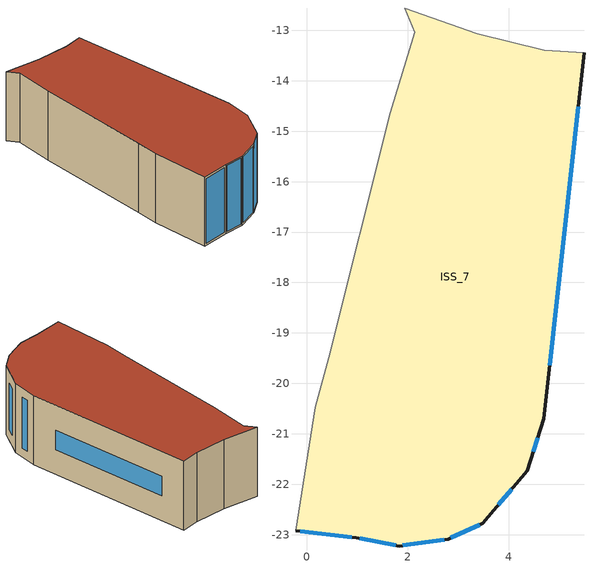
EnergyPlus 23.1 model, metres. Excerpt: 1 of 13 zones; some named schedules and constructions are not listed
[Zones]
ISS_7
 floor outside (90.1-2019 Nonresidential CZ 0 Exterior Floor (Mass)): -0.22,-22.92 0.16,-20.47 0.44,-19.49 1.65,-14.64 2.13,-13.04 1.93,-12.56 3.38,-13.07 4.71,-13.4 5.5,-13.44 4.7,-20.71 4.37,-21.73 3.48,-22.77 2.8,-23.09 1.83,-23.22 0.98,-23.06 z9
 wall outside (90.1-2019 Nonresidential CZ 0 Exterior Wall (Mass)): -0.22,-22.92 0.98,-23.06 1.83,-23.22 2.8,-23.09 3.48,-22.77 4.37,-21.73 4.7,-20.71 5.5,-13.44 z9:12
 wall to ISS_0 (Interior Partition (Mass)_FLIPPED): 5.5,-13.44 4.71,-13.4 3.38,-13.07 1.93,-12.56 2.13,-13.04 1.65,-14.64 0.44,-19.49 z9:12
 wall to ISS_11 (Interior Partition (Mass)): 0.44,-19.49 0.16,-20.47 -0.22,-22.92 z9:12
 window (90.1-2019 Nonresidential CZ 0 Glazing (Operable)): -0.13,-22.93 0.89,-23.05 z9.09:11.91; 1.05,-23.07 1.76,-23.21 z9.07:11.93; 1.9,-23.21 2.72,-23.1 z9.08:11.92; 2.85,-23.06 3.43,-22.8 z9.06:11.94; 3.8,-22.41 4.06,-22.1 z9.48:11.52; 4.49,-21.36 4.58,-21.08 z9.39:11.61; 4.81,-19.64 5.38,-14.51 z10.07:10.93
 roof outside (90.1-2019 Nonresidential CZ 0 Exterior Roof (Mass)): -0.22,-22.92 0.98,-23.06 1.83,-23.22 2.8,-23.09 3.48,-22.77 4.37,-21.73 4.7,-20.71 5.5,-13.44 4.71,-13.4 3.38,-13.07 1.93,-12.56 2.13,-13.04 1.65,-14.64 0.44,-19.49 0.16,-20.47 z12
[Schedule:Week:Daily]
CoolAvail_ISS_8_32: fa8c74fe-c95d-4660-b85a-88cf6b44ead0, 185236a1-42cc-4378-8d2a-f0c687be8152, 646e6a7b-e232-4f54-a341-6ea0961270c4, 5ef0380c-8530-4672-89b2-d0053777c4b0, 184a39fc-adbe-4550-bd70-535d58a703fa, 72b43716-8d98-4033-a577-9813a5c5ed84, a2b35108-d538-4e8f-9979-27f03970389e, fa8c74fe-c95d-4660-b85a-88cf6b44ead0, fa8c74fe-c95d-4660-b85a-88cf6b44ead0, fa8c74fe-c95d-4660-b85a-88cf6b44ead0, fa8c74fe-c95d-4660-b85a-88cf6b44ead0, fa8c74fe-c95d-4660-b85a-88cf6b44ead0
CoolAvail_ISS_8_33: 5494cabf-0719-4997-ac73-9b5e24d4f528, 6db75396-19b1-46b9-8235-e91e69c05566, 872ae464-bc5c-41e4-ab98-84459ce587c9, 91d1037a-2dc5-4426-b058-420dc496d604, b169fd0d-a363-4637-a59b-2c954cb74e7c, fdb1ab0e-c8ed-4873-981d-3b4b36397622, 7196ffaf-b576-46e3-aa76-b70bf992a3f0, 5494cabf-0719-4997-ac73-9b5e24d4f528, 5494cabf-0719-4997-ac73-9b5e24d4f528, 5494cabf-0719-4997-ac73-9b5e24d4f528, 5494cabf-0719-4997-ac73-9b5e24d4f528, 5494cabf-0719-4997-ac73-9b5e24d4f528
CoolAvail_ISS_8_34: ea04392c-e9c8-4168-be16-abac06a691cf, 99dec3e1-bac3-4d96-8738-6f196348ee5c, f8c5082e-a237-4130-a017-d6e29cf6c566, 0bacbfc9-5ecd-42bf-937d-7f05193bacb1, 9338b558-b06d-40e3-98d1-683436e893bc, cbcac942-5ac6-497f-90c1-b73735c17716, ce094aa2-080d-43a6-8362-0479873b68df, ea04392c-e9c8-4168-be16-abac06a691cf, ea04392c-e9c8-4168-be16-abac06a691cf, ea04392c-e9c8-4168-be16-abac06a691cf, ea04392c-e9c8-4168-be16-abac06a691cf, ea04392c-e9c8-4168-be16-abac06a691cf
CoolAvail_ISS_8_35: d8a31d8f-75b0-446f-8f73-4dab2d5eed0f, 3d3f794c-1ec6-4740-9d07-d3bc5787070e, 600e6f81-509e-41a3-bf2a-7f4d4cd3f12d, fb8483dc-7f45-461b-b657-57cfb4a0f116, dbd4606c-3431-4140-add9-9da3cfab12af, 47ade2ef-f521-4468-a89a-ca1d94eb3f8d, 865ad902-8718-419c-ba38-6eb7f9723016, d8a31d8f-75b0-446f-8f73-4dab2d5eed0f, d8a31d8f-75b0-446f-8f73-4dab2d5eed0f, d8a31d8f-75b0-446f-8f73-4dab2d5eed0f, d8a31d8f-75b0-446f-8f73-4dab2d5eed0f, d8a31d8f-75b0-446f-8f73-4dab2d5eed0f
CoolAvail_ISS_8_36: 5bfff525-f3c7-4879-bdef-dd42af90710c, 4a28bebf-378b-4e0c-98c7-5912cbc0f532, b922b942-fdab-4a96-9b47-d4432acc14f1, 28b5e9c5-ec92-4bc0-880e-c13979e5b68a, 9e27aeda-e383-459f-8111-847aee1a07f8, 5b833201-b28d-4821-8bcc-1962c3eedb27, 2e6fd446-64fd-454b-83e0-e820f9a5f52d, 5bfff525-f3c7-4879-bdef-dd42af90710c, 5bfff525-f3c7-4879-bdef-dd42af90710c, 5bfff525-f3c7-4879-bdef-dd42af90710c, 5bfff525-f3c7-4879-bdef-dd42af90710c, 5bfff525-f3c7-4879-bdef-dd42af90710c
CoolAvail_ISS_8_37: 46f68e28-e864-40da-a2bf-d5357412eaba, 3a127710-7443-45f8-9489-889a76faaeff, eb2fa523-9aea-4a86-822f-7402be31336a, 85ee5b97-4fa1-480e-a81b-23baca38898e, c1d74090-dc97-4b67-bd84-a8115544f061, 836c73d3-2576-4144-97e6-c70854d764d6, 0b6cf2cc-02c6-4932-88ad-d99945c2565a, 46f68e28-e864-40da-a2bf-d5357412eaba, 46f68e28-e864-40da-a2bf-d5357412eaba, 46f68e28-e864-40da-a2bf-d5357412eaba, 46f68e28-e864-40da-a2bf-d5357412eaba, 46f68e28-e864-40da-a2bf-d5357412eaba
CoolAvail_ISS_8_38: 5b44b215-89ad-466a-9d7a-e6cb0c1999ba, 88c201f4-a5f6-491a-bc11-c75b9bd2e93f, 5bfff525-f3c7-4879-bdef-dd42af90710c, 454b3b25-2b2f-49a6-8bed-e14204a32b55, 744dab85-5a37-4e81-9f92-61f0bdaf9431, 3e861000-1ec8-46bf-b579-71132bfb23a5, 2a9cda35-25b3-4e50-900b-b9b739b834aa, 5b44b215-89ad-466a-9d7a-e6cb0c1999ba, 5b44b215-89ad-466a-9d7a-e6cb0c1999ba, 5b44b215-89ad-466a-9d7a-e6cb0c1999ba, 5b44b215-89ad-466a-9d7a-e6cb0c1999ba, 5b44b215-89ad-466a-9d7a-e6cb0c1999ba
CoolAvail_ISS_8_39: d05bd24d-796b-48bf-8bc5-fa42b119640c, 5b0ed4c9-7ceb-4b8c-a43c-ed9929f58d1e, 42116582-086e-478e-a545-e69779dd8a52, da6a2a0d-ac28-4011-a787-516f61c1a55f, 7ab4d364-6ba9-438d-8f5d-1eddf824954b, 24ef2dfb-7799-47fd-aa30-c4119d08dbd6, 46f68e28-e864-40da-a2bf-d5357412eaba, d05bd24d-796b-48bf-8bc5-fa42b119640c, d05bd24d-796b-48bf-8bc5-fa42b119640c, d05bd24d-796b-48bf-8bc5-fa42b119640c, d05bd24d-796b-48bf-8bc5-fa42b119640c, d05bd24d-796b-48bf-8bc5-fa42b119640c
CoolAvail_ISS_8_40: a0229f07-dc1c-4560-a905-13b11cc59c09, 7c36500b-8f66-47ac-915e-d734a9855751, 8be4abe7-000c-42f9-aa1f-6b8a2ac92743, 2e27c99f-a5c0-4f60-9206-11009ee6b478, 814d7899-a77d-42ff-af6e-11b54aa89900, db5997a3-e434-4ba0-9f3c-0db9acbed074, 1fd36c70-2295-48b5-9395-b3c8fa6ed09c, a0229f07-dc1c-4560-a905-13b11cc59c09, a0229f07-dc1c-4560-a905-13b11cc59c09, a0229f07-dc1c-4560-a905-13b11cc59c09, a0229f07-dc1c-4560-a905-13b11cc59c09, a0229f07-dc1c-4560-a905-13b11cc59c09
CoolAvail_ISS_8_41: 2a72a13d-5e4b-44db-ad01-76264dc349fa, 51ef5e7c-7b1d-4df3-9b0a-0fbe2372d03c, 6122a214-3f2d-4de6-bf8e-379ec44e7dd8, 803fcd09-69c6-40dd-9b35-5d7ac15a68d8, 2538803e-4c51-472b-b103-07a3d55689f9, a272fd6b-d428-4692-ada8-1e738b84d36b, adef7895-6f02-48d0-9f4d-54e5f1119188, 2a72a13d-5e4b-44db-ad01-76264dc349fa, 2a72a13d-5e4b-44db-ad01-76264dc349fa, 2a72a13d-5e4b-44db-ad01-76264dc349fa, 2a72a13d-5e4b-44db-ad01-76264dc349fa, 2a72a13d-5e4b-44db-ad01-76264dc349fa
CoolAvail_ISS_8_42: 78c93035-ebce-4343-b1a8-f86602726ac7, 604badd7-400e-43fb-bd32-c34a42cb7ecd, 0c0d324b-0d6b-4f90-bb7c-1137a90bd877, c10c4fbe-61ee-4d52-8bae-482017d4afb2, df0bba37-3d70-4a9e-bf06-86b61b93159a, 3cb0e0dd-037d-4dde-8597-6468a4d6918c, 125e9192-c0aa-4bd7-8597-20248584bc62, 78c93035-ebce-4343-b1a8-f86602726ac7, 78c93035-ebce-4343-b1a8-f86602726ac7, 78c93035-ebce-4343-b1a8-f86602726ac7, 78c93035-ebce-4343-b1a8-f86602726ac7, 78c93035-ebce-4343-b1a8-f86602726ac7
CoolAvail_ISS_8_43: d6dcf4c3-3c31-4ad2-a140-0da0cadc56a7, 99ba14a1-6c44-4f38-ba13-93252c98763a, 330628cd-783c-4e4e-861e-a357226f984d, 41c35824-3f9f-43df-8edd-b30b44d2a37a, 478a7a83-7c34-47a1-80c9-d558c050b604, f7b08b5d-0dda-45f4-8219-4d22e9f62385, b39bc4c5-9218-422b-b413-d69710c60b74, d6dcf4c3-3c31-4ad2-a140-0da0cadc56a7, d6dcf4c3-3c31-4ad2-a140-0da0cadc56a7, d6dcf4c3-3c31-4ad2-a140-0da0cadc56a7, d6dcf4c3-3c31-4ad2-a140-0da0cadc56a7, d6dcf4c3-3c31-4ad2-a140-0da0cadc56a7
CoolAvail_ISS_8_44: 78e55134-c146-4401-bc54-34c713d829d2, bdb04c5f-5c95-4945-8cfd-93e3131f8926, 6c612a57-929d-4dfc-8748-f7e01d78e87b, 73f8adfb-2b02-49ce-b917-dc74dc9f2e5f, 4a56945c-6f69-44a9-8f50-3a34e26c2db6, a6698840-9b46-4a97-bcc8-f7cda19bc93f, 2fb50c63-efcc-41cf-b813-91b9eca99eb9, 78e55134-c146-4401-bc54-34c713d829d2, 78e55134-c146-4401-bc54-34c713d829d2, 78e55134-c146-4401-bc54-34c713d829d2, 78e55134-c146-4401-bc54-34c713d829d2, 78e55134-c146-4401-bc54-34c713d829d2
CoolAvail_ISS_8_45: 768736c6-1e3d-478b-935d-de285d9124b7, 12531b47-a778-409a-afc3-5f5a1a383e38, ad1631eb-f151-4929-a83b-de4f56066a8f, 22b36ce7-05db-412a-9cf0-3c84da4ce7ab, 42116582-086e-478e-a545-e69779dd8a52, 053eccda-6cb1-4086-9d93-7d8252609908, 768736c6-1e3d-478b-935d-de285d9124b7, 768736c6-1e3d-478b-935d-de285d9124b7, 768736c6-1e3d-478b-935d-de285d9124b7, 768736c6-1e3d-478b-935d-de285d9124b7, 768736c6-1e3d-478b-935d-de285d9124b7, 768736c6-1e3d-478b-935d-de285d9124b7
CoolAvail_ISS_8_46: 112c67cb-92bf-435b-ae7b-1489d35ec978, 604badd7-400e-43fb-bd32-c34a42cb7ecd, 403f3a57-031d-411d-a35e-dd83f031fb06, 9fe8c835-75a3-47c4-8fd8-73a2e7829854, 1bd8f6d5-efdc-47d3-8767-3f77d1b1a966, c5cf582d-59e6-4231-a916-9f151ef5aff2, c0f120cf-fb1f-410e-a31c-d27ab80a34c5, 112c67cb-92bf-435b-ae7b-1489d35ec978, 112c67cb-92bf-435b-ae7b-1489d35ec978, 112c67cb-92bf-435b-ae7b-1489d35ec978, 112c67cb-92bf-435b-ae7b-1489d35ec978, 112c67cb-92bf-435b-ae7b-1489d35ec978
CoolAvail_ISS_8_47: 1b55bb03-ed1a-46cd-a726-b8643300a78f, ac87f1b8-a690-45cb-baaa-ac4409d26367, 6f1bff23-3d9b-4e3a-b3b2-22b0721e3ef4, f8be8b45-04d6-4e99-9c00-b5c0ca24a190, e5bc79c3-6e81-44bb-bf70-967e13f0bdad, 3218934a-0097-4794-a98d-c844a32a225b, fb536831-2a13-453a-abd2-06d308c2a27d, 1b55bb03-ed1a-46cd-a726-b8643300a78f, 1b55bb03-ed1a-46cd-a726-b8643300a78f, 1b55bb03-ed1a-46cd-a726-b8643300a78f, 1b55bb03-ed1a-46cd-a726-b8643300a78f, 1b55bb03-ed1a-46cd-a726-b8643300a78f
CoolAvail_ISS_8_48: b2925905-6abb-4c02-abba-91a726e9064c, 3f169990-f9ce-4dbb-84c6-894221037448, 32e76b73-f0bd-4490-b05c-b073849b9779, 613dd8b9-d0cb-4047-99e2-85bffd7cc064, d19892b5-b04d-401b-b5eb-d2cb441ee56a, 233604b9-45ae-4392-af2f-cba5c79e4975, 68e656c7-341f-4366-9bd7-30d77fa6db42, b2925905-6abb-4c02-abba-91a726e9064c, b2925905-6abb-4c02-abba-91a726e9064c, b2925905-6abb-4c02-abba-91a726e9064c, b2925905-6abb-4c02-abba-91a726e9064c, b2925905-6abb-4c02-abba-91a726e9064c
CoolAvail_ISS_8_49: 74552c46-30ab-4759-94e8-63e3d1f7accb, d6e55a8f-bc87-45cd-9c9f-cd70924e27a5, 021e1a17-10e8-4b2d-b519-0cf3192cc715, d254b795-3fdf-4f39-80ff-e140f63d290e, 1d480875-807e-48c1-9200-7516ebc32ad7, 64881aca-a996-45d7-b077-b1b3d227525a, 4489f36e-e3c6-4e4b-bd5f-265baaedea73, 74552c46-30ab-4759-94e8-63e3d1f7accb, 74552c46-30ab-4759-94e8-63e3d1f7accb, 74552c46-30ab-4759-94e8-63e3d1f7accb, 74552c46-30ab-4759-94e8-63e3d1f7accb, 74552c46-30ab-4759-94e8-63e3d1f7accb
CoolAvail_ISS_8_50: 471115d3-0f87-48e8-b825-fac5a6f35d6c, 8be4abe7-000c-42f9-aa1f-6b8a2ac92743, 158876e2-13fd-4787-95ae-b86d372af880, 2a169ae8-9acd-4529-9eee-55b8eb574f1b, ca860249-6253-49f4-b145-16789525877a, 31280550-7689-42ee-840a-ab6c0e466e40, 720e0b40-1fdb-4e75-af50-1b9984cfd1a4, 471115d3-0f87-48e8-b825-fac5a6f35d6c, 471115d3-0f87-48e8-b825-fac5a6f35d6c, 471115d3-0f87-48e8-b825-fac5a6f35d6c, 471115d3-0f87-48e8-b825-fac5a6f35d6c, 471115d3-0f87-48e8-b825-fac5a6f35d6c
CoolAvail_ISS_8_51: 59112f08-b127-4301-906f-b836840b287e, bb00959c-f919-4aed-8de9-f9c1df3630f8, de2802b0-cc67-4408-8fd1-7e9211b10048, d257d055-b112-40be-82b2-c4495abe85c7, ddf9be1b-2dac-4bf2-9cbc-7e794f62100c, 49d97e55-3071-46c9-941b-d634227f9f2a, cb1b3717-686f-4d32-bbe1-ea75913f93bd, 59112f08-b127-4301-906f-b836840b287e, 59112f08-b127-4301-906f-b836840b287e, 59112f08-b127-4301-906f-b836840b287e, 59112f08-b127-4301-906f-b836840b287e, 59112f08-b127-4301-906f-b836840b287e
CoolAvail_ISS_8_52: 78bfa29d-fe78-4bb4-9f64-e69e04f39406, 78bfa29d-fe78-4bb4-9f64-e69e04f39406, 78bfa29d-fe78-4bb4-9f64-e69e04f39406, 78bfa29d-fe78-4bb4-9f64-e69e04f39406, 78bfa29d-fe78-4bb4-9f64-e69e04f39406, 78bfa29d-fe78-4bb4-9f64-e69e04f39406, 78bfa29d-fe78-4bb4-9f64-e69e04f39406, 78bfa29d-fe78-4bb4-9f64-e69e04f39406, 78bfa29d-fe78-4bb4-9f64-e69e04f39406, 78bfa29d-fe78-4bb4-9f64-e69e04f39406, 78bfa29d-fe78-4bb4-9f64-e69e04f39406, 78bfa29d-fe78-4bb4-9f64-e69e04f39406
NatVentAvail_ISS_8_0: 347d55b7-038e-4562-bce8-456b87efe422, 9497c3f9-e4f3-4ae8-9b5e-6f440661514e, 02c75c42-13c4-4a81-95b2-7d0787e539a0, 1f5bb4e1-6097-4445-aa30-08b131c5a8f0, 6a036ade-b22a-40b1-a59a-fc9928e33420, cdcac5e7-2935-42b6-a401-44e7ff1a3379, bb2921c9-3083-47d7-adc0-0439cd541f1d, 347d55b7-038e-4562-bce8-456b87efe422, 347d55b7-038e-4562-bce8-456b87efe422, 347d55b7-038e-4562-bce8-456b87efe422, 347d55b7-038e-4562-bce8-456b87efe422, 347d55b7-038e-4562-bce8-456b87efe422
NatVentAvail_ISS_8_1: 31e6458c-07ac-4517-9220-31c48d09a3b9, 808b53e7-b6eb-416f-b75c-5a60ae408371, 2a0bdd91-2ab7-455f-9d66-9f0dcc569485, 2f2a32ef-c756-4c4e-acc4-de23138b763c, 3d5812fc-4e48-4f03-85a1-51b9f05794ff, eed53eab-8b4b-4f1c-9231-a5dca8a631a8, 1a875456-26a8-41d9-bcb1-23a2e93c5b05, 31e6458c-07ac-4517-9220-31c48d09a3b9, 31e6458c-07ac-4517-9220-31c48d09a3b9, 31e6458c-07ac-4517-9220-31c48d09a3b9, 31e6458c-07ac-4517-9220-31c48d09a3b9, 31e6458c-07ac-4517-9220-31c48d09a3b9
NatVentAvail_ISS_8_2: 84ae7651-f4de-44b9-9899-2582cbdb995d, 495f6a35-d38b-4195-8a37-4b40f724b044, 3d5812fc-4e48-4f03-85a1-51b9f05794ff, a0e33699-6675-4571-9d88-4c12ba26899f, 9497c3f9-e4f3-4ae8-9b5e-6f440661514e, efa8682e-43cf-4f3c-b0e6-29221eeec237, 5867c58b-4625-41f3-b584-9ebb24ec32a8, 84ae7651-f4de-44b9-9899-2582cbdb995d, 84ae7651-f4de-44b9-9899-2582cbdb995d, 84ae7651-f4de-44b9-9899-2582cbdb995d, 84ae7651-f4de-44b9-9899-2582cbdb995d, 84ae7651-f4de-44b9-9899-2582cbdb995d
NatVentAvail_ISS_8_3: a818ccd2-c854-43d0-9f66-eb4bd9638d8e, 6e76de09-a941-4bd2-b96f-27ccec68bb94, fe6c31c8-0dda-4b75-81b7-5c1efcddb083, dda988eb-bae8-4d63-86a5-b6c0bda95034, 7a904727-3a56-424e-8116-60c6ad07f1dc, 347d55b7-038e-4562-bce8-456b87efe422, dd8d3e53-b593-4d87-9bc4-be4af5198a33, a818ccd2-c854-43d0-9f66-eb4bd9638d8e, a818ccd2-c854-43d0-9f66-eb4bd9638d8e, a818ccd2-c854-43d0-9f66-eb4bd9638d8e, a818ccd2-c854-43d0-9f66-eb4bd9638d8e, a818ccd2-c854-43d0-9f66-eb4bd9638d8e
NatVentAvail_ISS_8_4: 0c759d3e-a654-4724-93b5-70c13bc12d1d, 021d0772-810e-4e4b-8f2a-a1619a49f355, e0df6127-968f-45f9-8c87-5caeb0cafc55, bfaec549-311d-4496-abb4-5617f4cc1a59, 4980f9f0-cd16-43dd-8c59-504c34da3416, b817c66c-6d6a-45e4-a55e-97319d023a8b, 021d0772-810e-4e4b-8f2a-a1619a49f355, 0c759d3e-a654-4724-93b5-70c13bc12d1d, 0c759d3e-a654-4724-93b5-70c13bc12d1d, 0c759d3e-a654-4724-93b5-70c13bc12d1d, 0c759d3e-a654-4724-93b5-70c13bc12d1d, 0c759d3e-a654-4724-93b5-70c13bc12d1d
NatVentAvail_ISS_8_5: dea2bbc8-2288-40d1-a2d5-a177ac33657e, dc8b5669-3ebe-45cf-9e0a-796c1a786df0, b135f7d7-2b4b-4e37-bfe0-58334846911b, 2333cbfa-4dd2-4999-97ab-03a3268194e9, 5707c89a-2f09-4238-a486-8c2d0057f9b6, 9dfa8010-5864-48b9-aace-82d37f85b587, d58aaad8-7cbd-4782-a375-7b6575282f05, dea2bbc8-2288-40d1-a2d5-a177ac33657e, dea2bbc8-2288-40d1-a2d5-a177ac33657e, dea2bbc8-2288-40d1-a2d5-a177ac33657e, dea2bbc8-2288-40d1-a2d5-a177ac33657e, dea2bbc8-2288-40d1-a2d5-a177ac33657e
NatVentAvail_ISS_8_6: 1d8e266b-bb19-4368-9dd6-c44a9e71e150, f8c5082e-a237-4130-a017-d6e29cf6c566, cd7e5bb2-f1bc-4af8-801a-55bbcf77cb89, 1aaf95b1-6b11-4f20-b636-f8c9cd44f9f6, 49ae3206-3ec9-4832-a4c2-0d7b4eac3c65, b8ffa932-6720-4a41-9c80-de49e67e423e, a86efa0d-8891-41c0-89a9-eb536844657b, 1d8e266b-bb19-4368-9dd6-c44a9e71e150, 1d8e266b-bb19-4368-9dd6-c44a9e71e150, 1d8e266b-bb19-4368-9dd6-c44a9e71e150, 1d8e266b-bb19-4368-9dd6-c44a9e71e150, 1d8e266b-bb19-4368-9dd6-c44a9e71e150
NatVentAvail_ISS_8_7: 2b8a7710-590c-4735-8937-afae2f743f59, 926fce72-2cba-4f06-8e61-ee34aca217cf, 30858728-6386-4b68-892c-7b175f19578c, e7437833-518d-486e-8f46-e43f1733b808, 54c7a7a4-bd24-4fff-9f99-4840ac86f206, 00c50d44-a893-462e-adc5-a616422e0ef9, 0575a820-2eae-4c1c-bbd0-3531ec3c33dc, 2b8a7710-590c-4735-8937-afae2f743f59, 2b8a7710-590c-4735-8937-afae2f743f59, 2b8a7710-590c-4735-8937-afae2f743f59, 2b8a7710-590c-4735-8937-afae2f743f59, 2b8a7710-590c-4735-8937-afae2f743f59
NatVentAvail_ISS_8_8: 9d74e3d4-a9a9-48a3-84d8-704d79f904d0, 8089f7d0-f13f-46e6-a13c-d41517ad9383, 20437749-1463-4af0-aa40-cb234d343798, 9015eb93-7869-414a-ae01-0db2bcecc531, dec17c5b-4049-43e1-9a90-a723a8944471, 2026730f-dd33-4f01-8a14-8376efc71115, 47c5d768-7b4a-48a1-808d-429495cd01bc, 9d74e3d4-a9a9-48a3-84d8-704d79f904d0, 9d74e3d4-a9a9-48a3-84d8-704d79f904d0, 9d74e3d4-a9a9-48a3-84d8-704d79f904d0, 9d74e3d4-a9a9-48a3-84d8-704d79f904d0, 9d74e3d4-a9a9-48a3-84d8-704d79f904d0
NatVentAvail_ISS_8_9: 0eb51b7f-a4f0-4607-9c4d-6b9d2864478f, 6ae1809d-5a85-45a9-857c-42673be4954a, 47c5d768-7b4a-48a1-808d-429495cd01bc, 77480b0d-aeae-478d-a96b-37a4d4199b45, 9eba3db1-355f-42c7-9c13-37b01b408a15, f0b2b9be-24b4-4280-986e-e782a73990e1, 47cff60b-bd3d-4ae0-ad14-3ebb443ef9d5, 0eb51b7f-a4f0-4607-9c4d-6b9d2864478f, 0eb51b7f-a4f0-4607-9c4d-6b9d2864478f, 0eb51b7f-a4f0-4607-9c4d-6b9d2864478f, 0eb51b7f-a4f0-4607-9c4d-6b9d2864478f, 0eb51b7f-a4f0-4607-9c4d-6b9d2864478f
NatVentAvail_ISS_8_10: 9912cebe-4070-46c5-aca3-2e11fc6e50f9, 47c5d768-7b4a-48a1-808d-429495cd01bc, c53c6bee-c25f-4ac5-96c2-53c2e5ef0bc5, 24660c3e-e053-4e0b-a3a2-e134f5c7cfdc, 553eecc1-0424-4e8a-b2f8-0fe1840c3f1f, c3c61266-f6da-4284-9b9b-1aae67e0f11b, bf46ae58-0cb1-40f5-b615-3cb060d1ccae, 9912cebe-4070-46c5-aca3-2e11fc6e50f9, 9912cebe-4070-46c5-aca3-2e11fc6e50f9, 9912cebe-4070-46c5-aca3-2e11fc6e50f9, 9912cebe-4070-46c5-aca3-2e11fc6e50f9, 9912cebe-4070-46c5-aca3-2e11fc6e50f9
NatVentAvail_ISS_8_11: 47c5d768-7b4a-48a1-808d-429495cd01bc, f7772115-8a17-4abc-aca6-0985ffa1d231, b4131f45-e422-40ec-b2a9-956249e4f700, 338b2587-ee57-4e5b-acb7-2cda7bef30c7, 30954edf-17c5-43a4-9fbb-cfd349146233, fe036796-60d1-4e3b-a834-0a3b108878d4, 5508df6a-9fa0-4c98-a0a9-b120a6e6ca85, 47c5d768-7b4a-48a1-808d-429495cd01bc, 47c5d768-7b4a-48a1-808d-429495cd01bc, 47c5d768-7b4a-48a1-808d-429495cd01bc, 47c5d768-7b4a-48a1-808d-429495cd01bc, 47c5d768-7b4a-48a1-808d-429495cd01bc
NatVentAvail_ISS_8_12: 9e4de668-5c0b-4b18-9f84-43340eb7de64, 3fc7e13c-ba9b-4abf-ad62-5d9c6ae2b19f, 69fd0356-41ca-4566-a63a-875f57287f07, 0f72afe0-3d0d-43cd-bc86-6d366968bbdb, f0756c80-633d-445f-9ada-2880c47accb9, 58a8699a-92a3-475c-a43f-aee051d475cb, a5c75578-db00-4035-a6bd-12d8859ee814, 9e4de668-5c0b-4b18-9f84-43340eb7de64, 9e4de668-5c0b-4b18-9f84-43340eb7de64, 9e4de668-5c0b-4b18-9f84-43340eb7de64, 9e4de668-5c0b-4b18-9f84-43340eb7de64, 9e4de668-5c0b-4b18-9f84-43340eb7de64
NatVentAvail_ISS_8_13: 5668b15e-3178-4749-bdce-f16cad26c077, 43f57ed7-353c-49a5-95b1-fadbab51cf42, 9c120ee9-6e99-46a1-92c9-47147dbc7031, b718a5fb-b2a5-4edc-9616-2dbcbbb84562, 153a99d2-cb69-4770-80c4-b636431e560e, 7b7c670e-dffa-4387-a918-eb8090e016c5, 4ba70f92-26a1-4e22-ae9b-21b3a8cbfbc0, 5668b15e-3178-4749-bdce-f16cad26c077, 5668b15e-3178-4749-bdce-f16cad26c077, 5668b15e-3178-4749-bdce-f16cad26c077, 5668b15e-3178-4749-bdce-f16cad26c077, 5668b15e-3178-4749-bdce-f16cad26c077
NatVentAvail_ISS_8_14: 88ea5642-9558-4173-b52e-b72fd2a468fe, 7b0d70b4-6d3a-40d1-8645-cbeeba61a406, 91a15d1b-25b0-426a-999b-bde4fc834830, 8c6a5d82-2695-4c12-a2d9-937649744301, 5bb90e3b-6f0c-4724-a28a-9f01b1babb02, 70ed6a4c-85b4-46e2-b93d-c81f16dce1f6, 867d212e-9d6f-4428-ab79-ae34f15dca9c, 88ea5642-9558-4173-b52e-b72fd2a468fe, 88ea5642-9558-4173-b52e-b72fd2a468fe, 88ea5642-9558-4173-b52e-b72fd2a468fe, 88ea5642-9558-4173-b52e-b72fd2a468fe, 88ea5642-9558-4173-b52e-b72fd2a468fe
NatVentAvail_ISS_8_15: b7af9413-87d1-46bc-b3f9-c667b2052c9e, 269739aa-2d40-4877-9c61-5931b6ada25a, 7b914f22-7571-4aa1-ad53-4029426c74f7, 158876e2-13fd-4787-95ae-b86d372af880, 8e09e956-a7c9-41fd-ae93-b76491330efa, ad12a31f-083f-4236-bb79-d1e0870e19c1, 36a0acb6-d152-45fe-87a6-d6e7103a6972, b7af9413-87d1-46bc-b3f9-c667b2052c9e, b7af9413-87d1-46bc-b3f9-c667b2052c9e, b7af9413-87d1-46bc-b3f9-c667b2052c9e, b7af9413-87d1-46bc-b3f9-c667b2052c9e, b7af9413-87d1-46bc-b3f9-c667b2052c9e
NatVentAvail_ISS_8_16: cf3db2ff-82b6-488a-930d-133dbca2a297, d93b1293-4c19-4e22-a9a3-3eac806f7c1d, ac425b5f-9c42-4b8b-a498-5879e9bbcc94, a25a4507-8ff0-4e3c-92b1-267f2caeeb71, 5383cc17-6933-44ea-a498-ab2884f15de2, 9bfe174b-c2ed-4b65-a708-190e6d7b11fb, 4fd26251-b100-4953-a9ab-f1e24601d18a, cf3db2ff-82b6-488a-930d-133dbca2a297, cf3db2ff-82b6-488a-930d-133dbca2a297, cf3db2ff-82b6-488a-930d-133dbca2a297, cf3db2ff-82b6-488a-930d-133dbca2a297, cf3db2ff-82b6-488a-930d-133dbca2a297
NatVentAvail_ISS_8_17: f9e61ab1-7728-4d9d-8fe1-b24739b5c8d6, 813cbcb4-7a41-4a84-aec9-93c30a024dbd, 1a5d8876-3cc7-41a9-ba43-12e516d83989, 647e0f2c-778a-4d61-86bf-7f667cec723d, 2aae2edc-2d57-4e3d-973a-0211336ac020, 8d9c377b-d2ea-40e4-b66c-fc3d273aebea, cd556942-927f-4c86-bcef-3c459adf4f8e, f9e61ab1-7728-4d9d-8fe1-b24739b5c8d6, f9e61ab1-7728-4d9d-8fe1-b24739b5c8d6, f9e61ab1-7728-4d9d-8fe1-b24739b5c8d6, f9e61ab1-7728-4d9d-8fe1-b24739b5c8d6, f9e61ab1-7728-4d9d-8fe1-b24739b5c8d6
NatVentAvail_ISS_8_18: b58c5377-15d9-410f-a4cc-43822df6d4e0, 9e2eb322-e243-4a27-926a-d4e3defd8a08, 788a1496-81b9-4997-b196-09e885b656f9, b58c5377-15d9-410f-a4cc-43822df6d4e0, 6d0910fa-c984-4a92-8021-bbf9d67b93f9, a471a66b-f89d-442f-a9a8-48da8b7d5403, febc458f-bbc7-462c-85b9-881f4c73ab04, b58c5377-15d9-410f-a4cc-43822df6d4e0, b58c5377-15d9-410f-a4cc-43822df6d4e0, b58c5377-15d9-410f-a4cc-43822df6d4e0, b58c5377-15d9-410f-a4cc-43822df6d4e0, b58c5377-15d9-410f-a4cc-43822df6d4e0
NatVentAvail_ISS_8_19: a7a8551e-96d3-4fd6-bb0b-fe4ca2dd1986, f8c08b89-5adf-4e28-9409-8752b177d4a8, 524d0afd-2120-4997-92f0-2e86d4c74bf0, 94648f1a-2b8a-4c93-b626-513551805e1d, b85dd538-4fec-4d5e-8158-b1e68b90bbd8, 5b19d2b6-01c4-4e15-9780-7f20e980e38a, dd98143e-ec58-487d-9c8f-1bedbff18c8e, a7a8551e-96d3-4fd6-bb0b-fe4ca2dd1986, a7a8551e-96d3-4fd6-bb0b-fe4ca2dd1986, a7a8551e-96d3-4fd6-bb0b-fe4ca2dd1986, a7a8551e-96d3-4fd6-bb0b-fe4ca2dd1986, a7a8551e-96d3-4fd6-bb0b-fe4ca2dd1986
NatVentAvail_ISS_8_20: 556129f5-a8ab-42ab-bdec-427f6167c670, 2543d355-49e0-4e07-832c-9d94369e5f03, a7a8551e-96d3-4fd6-bb0b-fe4ca2dd1986, 707ad967-478c-4ac9-9f56-108cb743e184, ad2f890c-0a1c-4631-8b94-ab923c3a1fde, e09d4d53-ced4-452a-92ef-7031bfb63e31, 31eafc2d-287a-4af1-b968-868b65c6cfae, 556129f5-a8ab-42ab-bdec-427f6167c670, 556129f5-a8ab-42ab-bdec-427f6167c670, 556129f5-a8ab-42ab-bdec-427f6167c670, 556129f5-a8ab-42ab-bdec-427f6167c670, 556129f5-a8ab-42ab-bdec-427f6167c670
NatVentAvail_ISS_8_21: 0210ffe0-c8c5-4704-a17c-30f6b7ba5182, dc8b5669-3ebe-45cf-9e0a-796c1a786df0, 2e876ef0-6b14-469b-8aab-6b2f59b3159e, 99ba14a1-6c44-4f38-ba13-93252c98763a, 6cac600a-08a1-4369-bc47-e97c0b606d06, 49e001ed-d1c6-436c-bd0c-6ae12f544230, 33232d81-95e6-426a-8847-5e719ea95db1, 0210ffe0-c8c5-4704-a17c-30f6b7ba5182, 0210ffe0-c8c5-4704-a17c-30f6b7ba5182, 0210ffe0-c8c5-4704-a17c-30f6b7ba5182, 0210ffe0-c8c5-4704-a17c-30f6b7ba5182, 0210ffe0-c8c5-4704-a17c-30f6b7ba5182
NatVentAvail_ISS_8_22: 1bd8f6d5-efdc-47d3-8767-3f77d1b1a966, 998d96e1-0d67-4c43-8d66-3cf94210b12a, ff997f24-f6a6-43dc-ac3a-8c8fbd2ec0f4, cb262533-cb30-4446-bc1c-c7c292bc447b, ff731b20-b5fb-4160-a318-e8e97e32bd46, 112c67cb-92bf-435b-ae7b-1489d35ec978, 2bf5643d-2712-495e-b11b-f71902a6beb9, 1bd8f6d5-efdc-47d3-8767-3f77d1b1a966, 1bd8f6d5-efdc-47d3-8767-3f77d1b1a966, 1bd8f6d5-efdc-47d3-8767-3f77d1b1a966, 1bd8f6d5-efdc-47d3-8767-3f77d1b1a966, 1bd8f6d5-efdc-47d3-8767-3f77d1b1a966
NatVentAvail_ISS_8_23: 2ea1310e-d988-40e8-921b-6f63c6c66c5d, 2098abeb-3ad9-48cc-8fa9-fe43be57d8ea, ecac4bea-a4ab-4ca8-b15a-d21bf3634e23, 42f69e0f-da8f-401e-a904-95fe2d631b8b, 0fd5cf7c-50d3-4cef-a79c-1a673837e4a7, fda086fc-4683-4251-a165-0c31756bfeb3, 79ede57d-2ea5-4b6c-a09a-282900601d10, 2ea1310e-d988-40e8-921b-6f63c6c66c5d, 2ea1310e-d988-40e8-921b-6f63c6c66c5d, 2ea1310e-d988-40e8-921b-6f63c6c66c5d, 2ea1310e-d988-40e8-921b-6f63c6c66c5d, 2ea1310e-d988-40e8-921b-6f63c6c66c5d
NatVentAvail_ISS_8_24: ca33ea72-290d-466f-a10d-04f5078d5459, 80ac7100-fecc-432b-b8d8-0aef27925792, 0912e7bf-7941-4e81-81b9-3fe24044cb67, d3ac68ac-e5e1-41af-bbe9-eeafd04eb16f, 9366b974-fd66-436a-86a6-3dff316a52ed, 13d55ff6-3126-4d7e-a0b5-9d8af0269879, f26b9bc5-ebc0-49e0-b6f6-a9aecd680394, ca33ea72-290d-466f-a10d-04f5078d5459, ca33ea72-290d-466f-a10d-04f5078d5459, ca33ea72-290d-466f-a10d-04f5078d5459, ca33ea72-290d-466f-a10d-04f5078d5459, ca33ea72-290d-466f-a10d-04f5078d5459
NatVentAvail_ISS_8_25: 5e0caf0a-0975-4095-aeee-5177679fc916, ef3acc4a-62a7-4368-b11b-0bc0ee34e112, 768736c6-1e3d-478b-935d-de285d9124b7, a7131d28-bfe0-4a79-ba31-4b6647055931, 0b9b0190-0d32-4286-8001-29d5007821be, 1e2a233d-4ecc-4662-8356-21ca5b01d4a7, ed222975-a6bd-4094-8680-d0088485bc24, 5e0caf0a-0975-4095-aeee-5177679fc916, 5e0caf0a-0975-4095-aeee-5177679fc916, 5e0caf0a-0975-4095-aeee-5177679fc916, 5e0caf0a-0975-4095-aeee-5177679fc916, 5e0caf0a-0975-4095-aeee-5177679fc916
NatVentAvail_ISS_8_26: a0b2a994-346e-4f55-a40b-16c7d419b6a2, 93805fc4-68be-4367-b3d0-b1b0e915321a, 5b29b277-6946-4da2-9128-33dfe5b4a573, d8981ea7-3b19-4a0d-892a-4c63977dc961, 0f82b64c-7dc7-406a-8c1e-aa47caf37df0, e373829c-525b-4fac-a1b1-a8f08a7194f4, 21a982b9-085a-47cf-8ea2-cb4a41862746, a0b2a994-346e-4f55-a40b-16c7d419b6a2, a0b2a994-346e-4f55-a40b-16c7d419b6a2, a0b2a994-346e-4f55-a40b-16c7d419b6a2, a0b2a994-346e-4f55-a40b-16c7d419b6a2, a0b2a994-346e-4f55-a40b-16c7d419b6a2
NatVentAvail_ISS_8_27: 80324efd-f152-46ce-8575-1a18cefcb39a, 814fabf4-0522-4fe9-8f4f-1de8b595f9f5, d29c8621-b3bd-4f5f-961a-eec346ff4369, a817186f-8b5f-4d80-8c05-1cb199520749, 2dd3d1b6-e47b-47d8-8fa7-20257f54925f, b9bdd769-4ede-4986-a14d-4a501dff3d8b, 26786c90-2d85-41bd-bb4a-5ca09446c117, 80324efd-f152-46ce-8575-1a18cefcb39a, 80324efd-f152-46ce-8575-1a18cefcb39a, 80324efd-f152-46ce-8575-1a18cefcb39a, 80324efd-f152-46ce-8575-1a18cefcb39a, 80324efd-f152-46ce-8575-1a18cefcb39a
NatVentAvail_ISS_8_28: afddefd6-28d4-442d-ad49-25f7afed06cb, 11ce3725-ac08-45b4-8d15-dba4ddbf81b5, 5c9ea6a9-4a28-445d-8b68-fd476ea83ca3, bbbf1602-9477-4e5e-9481-cd1d7e6d0c49, 647e0f2c-778a-4d61-86bf-7f667cec723d, 7e8d2272-57f1-4e50-bfe5-2ae03f082589, 0210ffe0-c8c5-4704-a17c-30f6b7ba5182, afddefd6-28d4-442d-ad49-25f7afed06cb, afddefd6-28d4-442d-ad49-25f7afed06cb, afddefd6-28d4-442d-ad49-25f7afed06cb, afddefd6-28d4-442d-ad49-25f7afed06cb, afddefd6-28d4-442d-ad49-25f7afed06cb
NatVentAvail_ISS_8_29: 9743d7e3-5405-4d04-9865-b119cb90919b, 491b088b-98a8-4ca1-afb7-5d421815d782, ed3e7bd5-1fa8-481b-8e43-0912eb1fffae, 5533be66-3b4f-405b-b799-99f8e34f8cb0, 647e0f2c-778a-4d61-86bf-7f667cec723d, 647e0f2c-778a-4d61-86bf-7f667cec723d, 86fec154-2770-4333-869b-bb2f9d25b5ef, 9743d7e3-5405-4d04-9865-b119cb90919b, 9743d7e3-5405-4d04-9865-b119cb90919b, 9743d7e3-5405-4d04-9865-b119cb90919b, 9743d7e3-5405-4d04-9865-b119cb90919b, 9743d7e3-5405-4d04-9865-b119cb90919b
NatVentAvail_ISS_8_30: 61e7fb13-a446-4ec6-a607-a4a6cd2284d3, 47c5d768-7b4a-48a1-808d-429495cd01bc, da508a49-ad8b-4e53-b9b2-d0164f52c373, dcf350dc-4f7b-4b5e-b1b8-92644482046e, ee0a353c-06c1-410a-9095-8f6744b1c2f1, 93529c20-7374-44df-b5d5-3c3c54298201, ccaff583-bd9d-4d07-a1ac-620ebebbb31c, 61e7fb13-a446-4ec6-a607-a4a6cd2284d3, 61e7fb13-a446-4ec6-a607-a4a6cd2284d3, 61e7fb13-a446-4ec6-a607-a4a6cd2284d3, 61e7fb13-a446-4ec6-a607-a4a6cd2284d3, 61e7fb13-a446-4ec6-a607-a4a6cd2284d3
NatVentAvail_ISS_8_31: 82c106dd-bc00-4fce-8a04-eb4dc76f4f9c, 707ad967-478c-4ac9-9f56-108cb743e184, ed3e7bd5-1fa8-481b-8e43-0912eb1fffae, bbd0b068-26ff-4e4f-a8c0-b57341ff118f, 22fa6a63-464b-4f2c-a65c-d87b5fc7b7d2, 599195e0-ed3c-47ca-9420-8eb2dc85b173, 45bf7535-998e-43fd-8738-e1cb52290b51, 82c106dd-bc00-4fce-8a04-eb4dc76f4f9c, 82c106dd-bc00-4fce-8a04-eb4dc76f4f9c, 82c106dd-bc00-4fce-8a04-eb4dc76f4f9c, 82c106dd-bc00-4fce-8a04-eb4dc76f4f9c, 82c106dd-bc00-4fce-8a04-eb4dc76f4f9c
NatVentAvail_ISS_8_32: cabfadc2-6953-45da-a61a-3c777a358487, 6c62541d-0fa1-4a40-aa60-21a33239d522, 010681ba-3f35-4375-ab69-e478d26ef3a8, f4995040-d87e-4d6b-8b10-33307671ceab, 40516d12-9d9c-490d-bfd0-43ec75ffd147, f0ca66fc-98c0-45fc-b267-2071b25404df, 912a42c6-4e4a-4a4a-86b4-7e837848d989, cabfadc2-6953-45da-a61a-3c777a358487, cabfadc2-6953-45da-a61a-3c777a358487, cabfadc2-6953-45da-a61a-3c777a358487, cabfadc2-6953-45da-a61a-3c777a358487, cabfadc2-6953-45da-a61a-3c777a358487
NatVentAvail_ISS_8_33: dc0ba347-f5a3-4e9a-83c0-c83cc8bc54ae, ecea5fd7-fd1b-406f-aead-827340311a92, 2e9cac2a-bf76-4c29-afb8-0580842f94bd, 8ddd8f98-3bd6-4dbb-9028-2ad25883ccd4, 3e242ed7-cd6c-40cd-b18f-d34fd88d666a, 2e876ef0-6b14-469b-8aab-6b2f59b3159e, a575a69e-0300-4b39-b79f-9cb5c69989e1, dc0ba347-f5a3-4e9a-83c0-c83cc8bc54ae, dc0ba347-f5a3-4e9a-83c0-c83cc8bc54ae, dc0ba347-f5a3-4e9a-83c0-c83cc8bc54ae, dc0ba347-f5a3-4e9a-83c0-c83cc8bc54ae, dc0ba347-f5a3-4e9a-83c0-c83cc8bc54ae
NatVentAvail_ISS_8_34: c71735a8-d2ba-4572-830a-0894734640e5, 15a84b72-439d-4805-ac4c-ff4de479cb51, 99714c36-b1d6-4269-a341-3a8989bea4df, 2fba47ff-7b53-40d4-9c31-7281f1302855, 3bb729e9-ca62-4469-8274-3f21b47b349f, 8c979c6f-6f2c-4314-9f72-cd5781efeae1, c2eda44f-94bb-4372-852e-6bef2cd02afb, c71735a8-d2ba-4572-830a-0894734640e5, c71735a8-d2ba-4572-830a-0894734640e5, c71735a8-d2ba-4572-830a-0894734640e5, c71735a8-d2ba-4572-830a-0894734640e5, c71735a8-d2ba-4572-830a-0894734640e5
NatVentAvail_ISS_8_35: cb2e8875-93ba-420c-9320-8b74680c8990, e062ad48-5426-41dd-bf23-2009f85f336c, 31e6458c-07ac-4517-9220-31c48d09a3b9, 9b7d131e-3186-449e-8b52-dd4789ce3bba, a86efa0d-8891-41c0-89a9-eb536844657b, 035549cb-7cd7-4bfe-8bc9-e49292565a0c, bd6db147-fc37-4205-9b11-5b6f46a8a82d, cb2e8875-93ba-420c-9320-8b74680c8990, cb2e8875-93ba-420c-9320-8b74680c8990, cb2e8875-93ba-420c-9320-8b74680c8990, cb2e8875-93ba-420c-9320-8b74680c8990, cb2e8875-93ba-420c-9320-8b74680c8990
NatVentAvail_ISS_8_36: 14957d78-7096-4cd0-847d-719851f1f9cb, 556129f5-a8ab-42ab-bdec-427f6167c670, acefeeb5-6950-4d29-9a31-038535040565, c95166c3-0df7-4854-af66-5e402a93c156, f497b814-0ae1-4cd8-a428-8543eff9f638, e9c6165c-14cd-4937-a8e7-b565664e8b78, 768736c6-1e3d-478b-935d-de285d9124b7, 14957d78-7096-4cd0-847d-719851f1f9cb, 14957d78-7096-4cd0-847d-719851f1f9cb, 14957d78-7096-4cd0-847d-719851f1f9cb, 14957d78-7096-4cd0-847d-719851f1f9cb, 14957d78-7096-4cd0-847d-719851f1f9cb
NatVentAvail_ISS_8_37: 647e0f2c-778a-4d61-86bf-7f667cec723d, 3f10379c-0093-4767-992c-fd07ff15a921, a515830e-e99d-4f80-8d2d-bceac72bcc96, 708f4b1b-d897-4e40-ba31-5dcf786ec232, 88f0f781-2095-4cab-811f-fcbeafe84bf1, 9497c3f9-e4f3-4ae8-9b5e-6f440661514e, f0d131bc-7259-480b-abc7-8669a17035a5, 647e0f2c-778a-4d61-86bf-7f667cec723d, 647e0f2c-778a-4d61-86bf-7f667cec723d, 647e0f2c-778a-4d61-86bf-7f667cec723d, 647e0f2c-778a-4d61-86bf-7f667cec723d, 647e0f2c-778a-4d61-86bf-7f667cec723d
NatVentAvail_ISS_8_38: 38160a7b-cedf-439a-8059-5cf7941b4912, 03ce9e7a-65d5-46a4-8d63-0140e1345a37, 14957d78-7096-4cd0-847d-719851f1f9cb, cfbf5411-beb3-41e1-9a23-aa0ca608badd, 8dcef693-7ac2-4f5f-997f-bc84f486b6a7, 7eab9e2b-be06-4916-a95d-86be924a48ab, 54e0b8a6-a6b6-4136-87a9-f83568c42000, 38160a7b-cedf-439a-8059-5cf7941b4912, 38160a7b-cedf-439a-8059-5cf7941b4912, 38160a7b-cedf-439a-8059-5cf7941b4912, 38160a7b-cedf-439a-8059-5cf7941b4912, 38160a7b-cedf-439a-8059-5cf7941b4912
NatVentAvail_ISS_8_39: 42116582-086e-478e-a545-e69779dd8a52, 9d288bcf-82ae-4146-9808-df23f250a1dc, d05bd24d-796b-48bf-8bc5-fa42b119640c, 892ca305-55de-4dc0-af6a-51d8376fde55, 7994c865-9a9e-42bf-96af-63adb22c49f4, dce1a1f0-0f4f-47f8-879e-e82bf6481323, 647e0f2c-778a-4d61-86bf-7f667cec723d, 42116582-086e-478e-a545-e69779dd8a52, 42116582-086e-478e-a545-e69779dd8a52, 42116582-086e-478e-a545-e69779dd8a52, 42116582-086e-478e-a545-e69779dd8a52, 42116582-086e-478e-a545-e69779dd8a52
NatVentAvail_ISS_8_40: 5533be66-3b4f-405b-b799-99f8e34f8cb0, 62544955-a936-482c-906c-381c0f763359, 7b40fb9b-38a4-4381-aacb-8ca0e517f460, 6cff4513-23d9-4409-9f82-67d1129c049c, af7cea50-2548-4713-ade1-bb5f1317633d, a6147425-efa8-4ccf-b728-ea99352bfbcc, d3442ac6-991d-4841-938f-e4596bd3233e, 5533be66-3b4f-405b-b799-99f8e34f8cb0, 5533be66-3b4f-405b-b799-99f8e34f8cb0, 5533be66-3b4f-405b-b799-99f8e34f8cb0, 5533be66-3b4f-405b-b799-99f8e34f8cb0, 5533be66-3b4f-405b-b799-99f8e34f8cb0
NatVentAvail_ISS_8_41: 59d3c64f-cbeb-49ec-8387-58f3f2b90f9d, 66007fb2-c5ae-419e-81cc-261699452ae2, 7d14298f-0906-4f3e-9f36-b6a99c817ed8, bd011661-e40d-459e-81a3-81152da9ae29, a116ffe2-3308-46ed-a124-2af9f3d2e74a, db9fa88f-338c-411f-a84f-49e209720758, 803f9708-a926-4751-926f-f16e332721b0, 59d3c64f-cbeb-49ec-8387-58f3f2b90f9d, 59d3c64f-cbeb-49ec-8387-58f3f2b90f9d, 59d3c64f-cbeb-49ec-8387-58f3f2b90f9d, 59d3c64f-cbeb-49ec-8387-58f3f2b90f9d, 59d3c64f-cbeb-49ec-8387-58f3f2b90f9d
NatVentAvail_ISS_8_42: 2808f7b0-1c0f-4144-87d4-a76f10fee8d9, e3fb42f2-a6d4-4862-bf0f-71ab0796680f, 0818dc65-244d-4940-a860-a19bc4301a4e, 2a278de2-dc39-4bd9-9e82-1f718675efa6, b7428224-98b5-45bc-b742-e868bdf63f7d, ffb6534b-00db-462c-8b74-2842105eb40f, fecb7d50-88e2-4d1a-af6c-68455751857f, 2808f7b0-1c0f-4144-87d4-a76f10fee8d9, 2808f7b0-1c0f-4144-87d4-a76f10fee8d9, 2808f7b0-1c0f-4144-87d4-a76f10fee8d9, 2808f7b0-1c0f-4144-87d4-a76f10fee8d9, 2808f7b0-1c0f-4144-87d4-a76f10fee8d9
NatVentAvail_ISS_8_43: 9dc253b0-e231-4f2b-9ea7-828fee2c37e4, fa0bea73-c2e6-45e3-96d8-af98ac851d88, 9be23fc3-474e-46e7-80ab-479dcdd7b12c, 454bf78a-b83d-4394-8a58-09a865dced9e, b4d43366-15f9-4acc-a29f-34d4b033d256, 4871399f-b61b-4905-af7a-bcd03d8ceefa, 763d6eef-4fd2-4aa6-889b-548632fdfbdf, 9dc253b0-e231-4f2b-9ea7-828fee2c37e4, 9dc253b0-e231-4f2b-9ea7-828fee2c37e4, 9dc253b0-e231-4f2b-9ea7-828fee2c37e4, 9dc253b0-e231-4f2b-9ea7-828fee2c37e4, 9dc253b0-e231-4f2b-9ea7-828fee2c37e4
NatVentAvail_ISS_8_44: 0f435dd7-9992-4b1e-916b-d8ab013a0a25, af6d4643-a23d-428c-a926-324cae536613, 4a1d064e-6624-471d-9067-2aa29d2c6981, 5bd9e082-df74-473f-bff6-e8c21f54018f, 7245a75b-724e-4f00-8039-c1458dfc5d4f, 7cd69c54-cd54-49da-b36e-df01f1c90000, 5bc4788b-fd45-4e6f-9cfe-d2f56625bb94, 0f435dd7-9992-4b1e-916b-d8ab013a0a25, 0f435dd7-9992-4b1e-916b-d8ab013a0a25, 0f435dd7-9992-4b1e-916b-d8ab013a0a25, 0f435dd7-9992-4b1e-916b-d8ab013a0a25, 0f435dd7-9992-4b1e-916b-d8ab013a0a25
NatVentAvail_ISS_8_45: 2e6fd446-64fd-454b-83e0-e820f9a5f52d, 47c5d768-7b4a-48a1-808d-429495cd01bc, 24f82ca7-02df-4b2b-8431-49b57da55878, 9154eef6-d584-40c8-9aaf-951aa9aadaa9, d05bd24d-796b-48bf-8bc5-fa42b119640c, ff37fa68-dd59-4cdc-90b5-d7eb4149bc4b, 2e6fd446-64fd-454b-83e0-e820f9a5f52d, 2e6fd446-64fd-454b-83e0-e820f9a5f52d, 2e6fd446-64fd-454b-83e0-e820f9a5f52d, 2e6fd446-64fd-454b-83e0-e820f9a5f52d, 2e6fd446-64fd-454b-83e0-e820f9a5f52d, 2e6fd446-64fd-454b-83e0-e820f9a5f52d
NatVentAvail_ISS_8_46: 3880684c-4c2a-4487-a7e7-7d189b46f996, e3fb42f2-a6d4-4862-bf0f-71ab0796680f, 4976e6ea-0732-4ae9-9683-e3dbb1fc3b68, 66a4b0d3-9729-4bf5-9d08-4a9be02f38f6, 820141ac-03eb-4e58-a5b8-6f2c45d92f95, 33cd5aa4-a96e-426c-81d2-1221b210cbe2, 15d4cf67-ff78-4ec2-8d50-2fc886172d41, 3880684c-4c2a-4487-a7e7-7d189b46f996, 3880684c-4c2a-4487-a7e7-7d189b46f996, 3880684c-4c2a-4487-a7e7-7d189b46f996, 3880684c-4c2a-4487-a7e7-7d189b46f996, 3880684c-4c2a-4487-a7e7-7d189b46f996
NatVentAvail_ISS_8_47: ee9849e3-887a-499a-b882-28cbc8083034, 4b53910d-d204-4947-a54a-cd3d37a40da5, 1223336f-18bf-437e-8268-c0e1954d8743, 753e93bf-89d1-40d1-b309-9bce8eb9f664, 81dae9b8-5997-469a-9117-cbc3d17ebd06, af543aae-b248-4037-99a1-4d50ae8ffb33, 5d5b2702-2c7f-483b-947f-456a0eea631f, ee9849e3-887a-499a-b882-28cbc8083034, ee9849e3-887a-499a-b882-28cbc8083034, ee9849e3-887a-499a-b882-28cbc8083034, ee9849e3-887a-499a-b882-28cbc8083034, ee9849e3-887a-499a-b882-28cbc8083034
NatVentAvail_ISS_8_48: 30d76fa2-4c50-4b3a-ad17-cc10b9aea00e, b717b5df-fc11-4f22-a0bd-12f8fad6ab1c, 69c12385-b157-4fe4-8344-63f7e2c458b7, 827d8c67-cae4-4eb4-a0be-ff347a9871f8, 2b8b0dab-d679-468d-919a-671dc34f505c, b9656b78-909f-4a35-9a7a-69544d47ec9e, 6b2a8a7c-3353-40dc-b63b-3f8b394cf8f3, 30d76fa2-4c50-4b3a-ad17-cc10b9aea00e, 30d76fa2-4c50-4b3a-ad17-cc10b9aea00e, 30d76fa2-4c50-4b3a-ad17-cc10b9aea00e, 30d76fa2-4c50-4b3a-ad17-cc10b9aea00e, 30d76fa2-4c50-4b3a-ad17-cc10b9aea00e
NatVentAvail_ISS_8_49: e0015b53-feea-4429-ada7-d76f0b9231d1, 55596048-ec17-487a-902e-c55c7eb9ace5, b853b29e-9c2c-4892-bd5c-8d3a8b51e72a, 252c8724-0607-4cdb-be98-c91667e48fc6, c2935997-d6a9-4e1d-b60c-1610340fb184, c9327b22-8aae-4475-9a9a-6cf8266ffa2d, 47a5a79d-addb-4f5c-b3b1-a9e1da72ace4, e0015b53-feea-4429-ada7-d76f0b9231d1, e0015b53-feea-4429-ada7-d76f0b9231d1, e0015b53-feea-4429-ada7-d76f0b9231d1, e0015b53-feea-4429-ada7-d76f0b9231d1, e0015b53-feea-4429-ada7-d76f0b9231d1
NatVentAvail_ISS_8_50: ce5cffd1-dfe9-4efa-b3d5-d671689116b9, 7b40fb9b-38a4-4381-aacb-8ca0e517f460, a6f73b0e-533f-4f09-9ae1-883daf27fab8, 0938b528-273c-47a1-9994-1ea175fea59f, 88c98681-de3d-4e86-ac7d-cc4d1fde16bc, 384e5245-378b-4e4a-ad9e-28e078c8ad76, 430e81d0-f273-4145-8489-7b59100bae38, ce5cffd1-dfe9-4efa-b3d5-d671689116b9, ce5cffd1-dfe9-4efa-b3d5-d671689116b9, ce5cffd1-dfe9-4efa-b3d5-d671689116b9, ce5cffd1-dfe9-4efa-b3d5-d671689116b9, ce5cffd1-dfe9-4efa-b3d5-d671689116b9
NatVentAvail_ISS_8_51: cc87b3bc-a484-4a66-ba94-8dbdbdef3971, 12642c11-dbef-4302-a739-7d4c22e4cf91, 235e2975-71d9-4922-b088-0a3fc6f7e5c8, fd6bbb1e-dcd4-4596-a6b1-b28f948110c9, 17666d23-c914-44f2-9bf1-9adc02903633, 8a363d2e-cb01-49ae-b4df-73bd649d6a56, 599195e0-ed3c-47ca-9420-8eb2dc85b173, cc87b3bc-a484-4a66-ba94-8dbdbdef3971, cc87b3bc-a484-4a66-ba94-8dbdbdef3971, cc87b3bc-a484-4a66-ba94-8dbdbdef3971, cc87b3bc-a484-4a66-ba94-8dbdbdef3971, cc87b3bc-a484-4a66-ba94-8dbdbdef3971
NatVentAvail_ISS_8_52: 645b4d4e-ac9d-495e-9a63-2e4d1f50bce6, 645b4d4e-ac9d-495e-9a63-2e4d1f50bce6, 645b4d4e-ac9d-495e-9a63-2e4d1f50bce6, 645b4d4e-ac9d-495e-9a63-2e4d1f50bce6, 645b4d4e-ac9d-495e-9a63-2e4d1f50bce6, 645b4d4e-ac9d-495e-9a63-2e4d1f50bce6, 645b4d4e-ac9d-495e-9a63-2e4d1f50bce6, 645b4d4e-ac9d-495e-9a63-2e4d1f50bce6, 645b4d4e-ac9d-495e-9a63-2e4d1f50bce6, 645b4d4e-ac9d-495e-9a63-2e4d1f50bce6, 645b4d4e-ac9d-495e-9a63-2e4d1f50bce6, 645b4d4e-ac9d-495e-9a63-2e4d1f50bce6
CoolAvail_ISS_9_0: a417bc9b-de5d-478e-ac5a-152c6a4f7a89, 836c73d3-2576-4144-97e6-c70854d764d6, f21eb7b5-cb40-4ed3-bbb3-f16760163231, 53be7783-fd64-423c-a27b-175849620a87, 22bc9668-a33e-41c7-ae03-98d5d5175df1, 2412ec26-a0f2-4143-834a-9f1852bb9a24, c20c6325-035d-4fcf-ab28-c6ec7fc70f12, a417bc9b-de5d-478e-ac5a-152c6a4f7a89, a417bc9b-de5d-478e-ac5a-152c6a4f7a89, a417bc9b-de5d-478e-ac5a-152c6a4f7a89, a417bc9b-de5d-478e-ac5a-152c6a4f7a89, a417bc9b-de5d-478e-ac5a-152c6a4f7a89
CoolAvail_ISS_9_1: 600e6f81-509e-41a3-bf2a-7f4d4cd3f12d, 9c59bec2-965e-4264-86f9-2795118ffd9a, 27e7b16b-72d9-431f-b453-2e2977553cfc, 50203e56-6c21-4e68-9ed3-ec361ae7fbf5, 3c5e5518-20ab-4da8-b48c-757ccb7e7b16, 3e445df1-7824-4703-812c-c04ceaa15678, 9ed38821-d607-4615-af28-74997d602d41, 600e6f81-509e-41a3-bf2a-7f4d4cd3f12d, 600e6f81-509e-41a3-bf2a-7f4d4cd3f12d, 600e6f81-509e-41a3-bf2a-7f4d4cd3f12d, 600e6f81-509e-41a3-bf2a-7f4d4cd3f12d, 600e6f81-509e-41a3-bf2a-7f4d4cd3f12d
